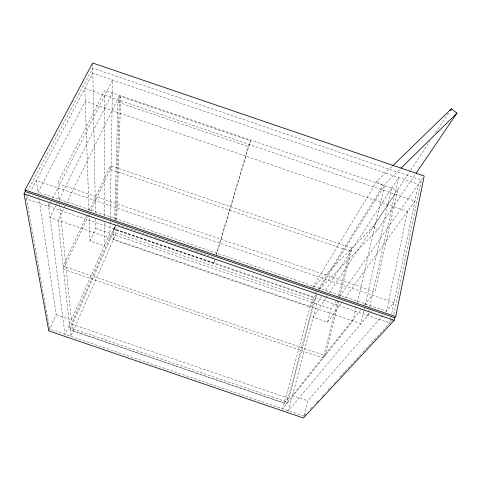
<?xml version="1.0" encoding="UTF-8"?>
<svg xmlns="http://www.w3.org/2000/svg" width="481" height="481" viewBox="0 0 481 481"><rect width="100%" height="100%" fill="white"/><g stroke="black" fill="none" stroke-linecap="round" stroke-linejoin="round"><path stroke-width="0.36" stroke-dasharray="2.4 1.8" d="M104.449 222.685L104.383 245.911L90.001 240.999L89.111 214.73M104.467 215.945L104.798 95.292M90.825 210.792L110.275 169.36L110.335 165.65L351.858 248.076L339.766 296.765M110.191 221.314L109.993 233.327L64.989 334.325L48.034 202.098M110.239 218.314L112.548 79.972L52.603 198.479M215.187 258.862L213.696 263.077L114.46 229.178L114.58 224.669M114.731 219.408L117.959 102.212L120.725 96.579L250.517 140.825L216.516 254.557M115.65 224.531L115.332 235.155L70.761 336.297L58.039 220.28L63.823 208.544M115.789 220.027L119.553 95.382L66.39 203.325M116.727 219.907L120.725 96.579M393.783 314.712L421.278 180.147L92.755 68.176L28.289 189.881M390.428 320.075L389.832 322.985L26.611 198.912L29.04 194.312M390.578 319.354L391.029 317.171M391.774 313.54L418.416 184.229L92.851 73.256L30.772 191.023M367.779 315.452L369.071 309.674M369.721 306.788L398.653 177.489L324.855 291.36M363.78 311.003L360.882 323.743L50.012 217.538L55.868 205.826M363.943 310.293L364.424 308.171M365.067 305.339L391.732 188.173M356.132 306.866L352.826 320.989L282.648 408.802L311.351 302.116L316.907 293.272M357.124 302.627L384.493 185.708L319.294 289.478M337.554 300.583L323.232 358.026L63.408 269.198L88.913 214.869M338.642 296.218L349.885 251.136L351.858 248.076M338.684 301.13L325.144 355.633L63.059 266.041L87.013 215.163M304.046 415.331L307.726 400.763L383.074 315.091M325.649 298.485L313.179 317.256L327.597 322.18L330.97 308.82L336.141 301.455M316.522 294.715L287.842 402.308L69.823 327.717L115.043 225.902M213.696 263.077L214.556 260.203M216.27 254.455L248.406 146.693L250.517 140.825M114.46 229.178L115.975 225.757M48.767 330.868L56.181 314.712L39.244 200.294M90.001 240.999L95.749 228.463L95.551 217.965M88.931 211.093L110.335 165.65M64.141 207.894L65.103 205.934M56.193 205.177L57.173 203.229M59.121 199.32L112.332 92.923M48.587 206.421L49.928 203.776M50.264 203.114L51.263 201.13M312.656 287.41L377.026 181.084L392.111 166.42M318.212 289.406L382.882 185.949L399.933 169.186M321.597 296.392L316.702 303.944L288.432 410.78L370.46 312.229M312.933 287.626L373.382 226.304L410.311 170.671M410.726 170.046L429.81 141.294M435.618 132.54L448.893 112.536M326.064 297.859L327.308 295.983M329.389 292.851L394.913 194.204M319.372 289.364L377.573 229.864L415.151 174.603M339.586 296.543L422.528 178.367M327.597 322.18L340.776 303.902M341.215 303.295L342.532 301.467M344.727 298.418L414.953 201.034L84.824 88.48L88.955 210.227M360.714 309.794L292.466 395.544L307.726 400.763M364.454 305.098L372.306 295.238M370.917 311.682L371.825 310.588M385.552 312.271L394.017 302.651L36.315 180.501L38.258 193.609M304.371 415.512L305.898 413.858M310.473 408.898L312.512 406.698M316.582 402.29L319.125 399.537M322.174 396.236L325.228 392.929M327.771 390.175L331.331 386.321M333.874 383.567L337.434 379.707M339.977 376.954L344.558 371.999M345.063 371.446L362.361 352.723M362.866 352.17L392.736 319.835M117.959 102.212L248.406 146.693M110.275 169.36L349.885 251.136M117.292 224.633L121.561 226.094M122.27 226.335L151.431 236.291M154.275 237.265L195.526 251.353M196.236 251.599L199.08 252.567M199.789 252.814L202.639 253.782M203.349 254.028L214.73 257.912M95.749 228.463L330.97 308.82M56.181 314.712L71.404 319.919L59.957 207.509M303.86 416.059L49.597 329.058L25.836 194.516M377.026 181.084L382.882 185.949M373.382 226.304L377.573 229.864M315.139 291.612L316.227 292.58M38.805 197.318L39.135 199.549M57.96 187.897L59.277 200.811M59.656 204.533L59.884 206.764M92.671 63.745L95.454 212.716M113.528 229.311L113.263 239.851L310.017 307.07L315.56 298.322L113.528 229.311M407.545 211.309L386.544 311.147L38.035 192.117L85.263 101.407L407.545 211.309M397.601 190.163L374.994 291.859L57.51 183.453L104.816 90.344L397.601 190.163M314.147 300.553L286.514 403.968L70.064 329.906L113.462 231.998L314.147 300.553M288.077 398.118L284.193 403.06L73.16 330.85L72.517 324.368L288.077 398.118"/><path stroke-width="0.72" d="M394.179 320.322L394.709 317.7L395.707 316.624L424.194 175.992L92.659 63.005L25.042 190.025L25.307 191.534L24.05 193.897L48.767 330.868L303.373 417.995L394.179 320.322L24.05 193.897M450.138 110.66L451.382 108.79L456.95 113.131L415.999 173.358M400.998 168.14L456.95 113.131M392.652 165.891L451.382 108.79M25.042 190.025L395.707 316.624M25.307 191.534L394.709 317.7"/></g></svg>
